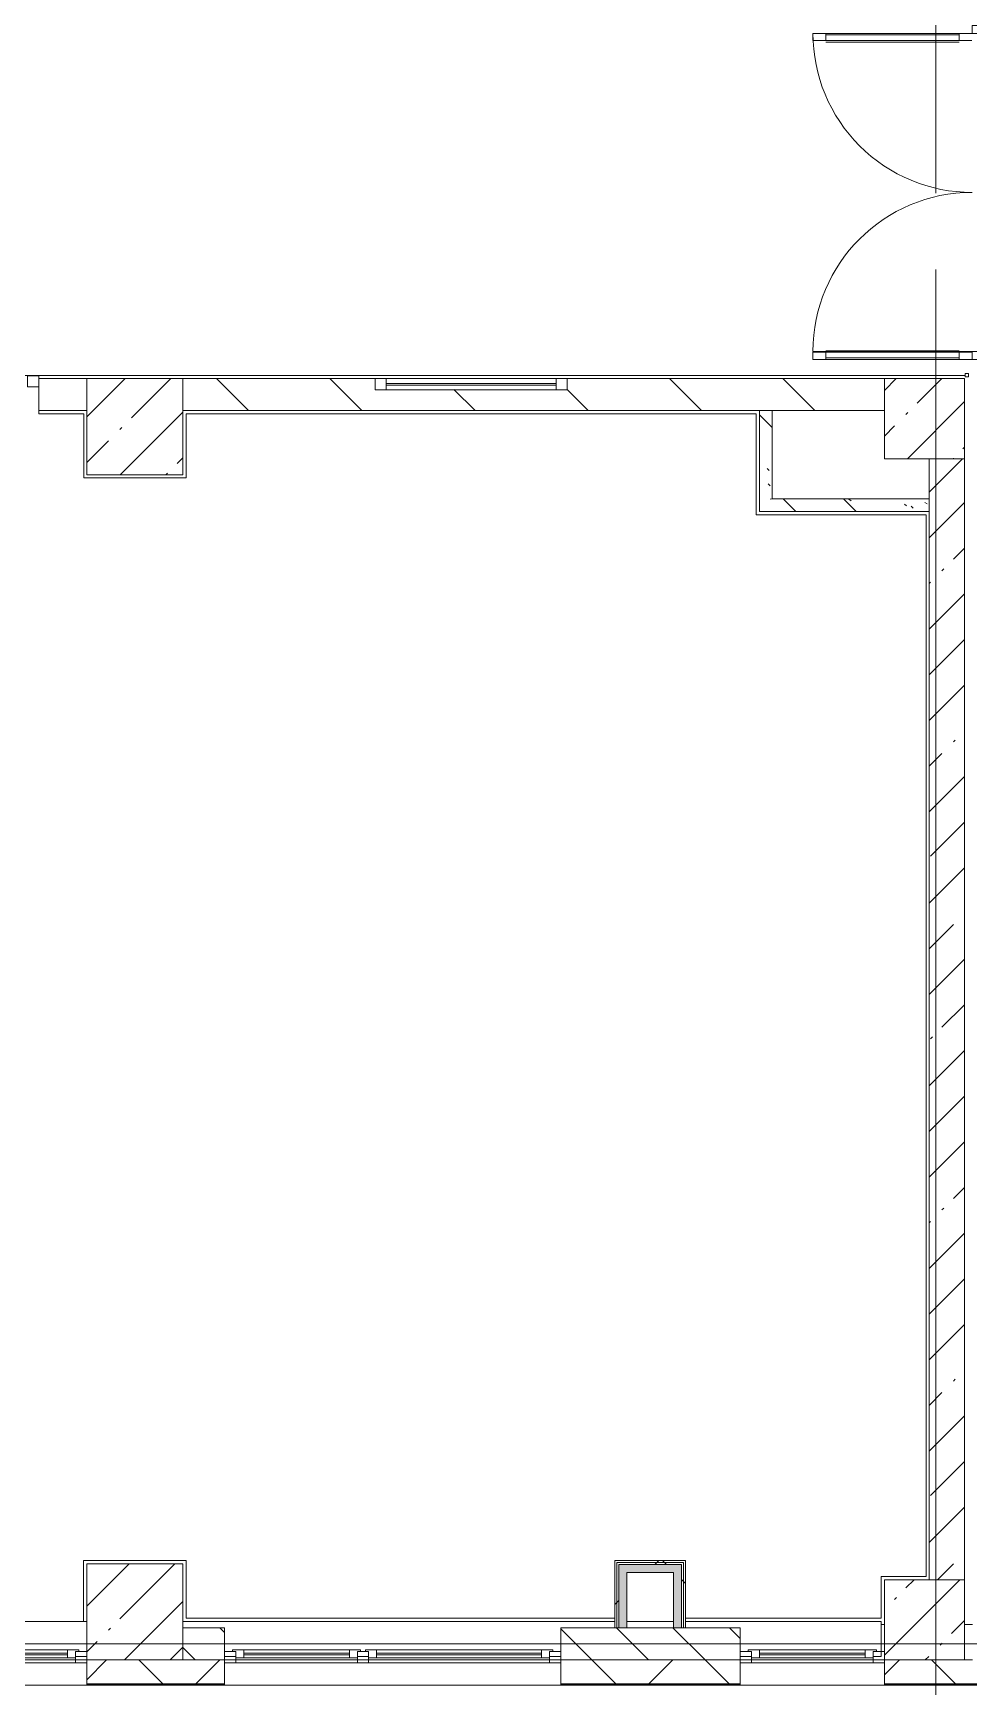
# Model space of a CAD drawing. Header units: millimetres. Extents: x 81711 to 274967, y -8553 to 29000.
# Drawn here: x 180632 to 186474, y -269 to 10057 of the extents above; entities that cross this region are included whole.
import ezdxf

# ---------------------------------------------------------------- set-up
doc = ezdxf.new("R2010")
doc.units = ezdxf.units.MM
doc.linetypes.add('Осевая', pattern=[3175, 635, -476.25, 1587.5, -476.25])
for name, color, linetype, lineweight, true_color in [('A-DETL-GENF-2', 7, 'Continuous', 5, 0xaaaaaa), ('A-DOOR-6', 7, 'Continuous', 5, 0xaaaaaa), ('A-FLOR-2', 7, 'Continuous', 5, 0xaaaaaa), ('I-WALL-25', 7, 'Continuous', 5, 0xe7e7e7), ('I-WALL-29', 7, 'Continuous', 5, 0x787878)]:
    doc.layers.add(name, color=color, linetype=linetype, lineweight=lineweight, true_color=true_color)
for name, color, linetype, lineweight in [('A-GLAZ-3', 7, 'Continuous', 5), ('A-GLAZ-CWMG-2', 7, 'Continuous', 5), ('A-WALL', 7, 'Continuous', 9), ('A-WALL-10', 7, 'Continuous', 5), ('I-WALL-27', 7, 'Continuous', 5), ('S-COLS-1', 7, 'Continuous', 5), ('Оси', 7, 'Continuous', 9), ('Оси-2', 7, 'Осевая', 9)]:
    doc.layers.add(name, color=color, linetype=linetype, lineweight=lineweight)
pattern_1 = [(135, (147956.67, 0), (-377.171, -377.171), [533.4, -88.9, 17.78, -88.9]), (135, (147956.67, 376.94), (-377.171, -377.171), []), (50, (147956.67, 0), (637.6445, -55.7866), [66.675, -733.425]), (355, (147956.7, 0), (-123.349, 668.699), [53.34, -586.74]), (100.451, (148009.8, -4.65), (514.299, 612.908), [56.665, -623.315]), (46.184, (147956.7, 177.8), (948.776, -147.15), [100.012, -1100.137]), (96.636, (148035.7, 165.5), (830.91, 865.997), [84.998, -934.973]), (351.184, (147956.7, 177.8), (830.918, 865.988), [80.01, -880.11]), (21, (148045.57, 133.35), (530.6506, -357.928), [66.675, -733.425]), (326, (148045.6, 133.35), (216.308, 644.658), [53.34, -586.74]), (71.451, (148089.8, 103.5), (746.96, 286.724), [56.665, -623.315]), (37.5, (147956.67, 0), (10.8105, 295.9426), [16.764, -562.864, 16.764, -578.866, -588.962]), (37.5, (147956.67, 0), (10.8105, 295.9426), [-1175.258, 16.764, -572.198]), (7.5, (147956.67, 0), (233.8692, 350.6318), [16.764, -322.834, 16.764, -549.529, -224.472]), (7.5, (147956.67, 0), (233.8692, 350.6318), [-905.891, 16.764, -207.708]), (327.5, (147758.43, 0), (474.5678, -20.0513), [16.764, -205.486, 16.764, -676.656, -920.115]), (327.5, (147758.43, 0), (474.5678, -20.0513), [-915.67, 16.764, -903.351]), (317.5, (147669.53, 0), (518.452, 88.9934), [16.764, -272.161, 16.764, -443.738, -653.415]), (317.5, (147669.53, 0), (518.452, 88.9934), [-749.427, 16.764, -636.651])]
pattern_2 = [(135, (147956.67, 0), (-353.5534, -353.5534), [])]
pattern_3 = [(45, (147956.7, 0), (-530.33, 530.33), []), (135, (147956.7, 0), (-530.33, -530.33), [])]

# ---------------------------------------------------------------- blocks, each defined once
blk = doc.blocks.new('BSC_Колонна _Прямоугольная - 600х600-V99-1_5_3_птичка')
at = {"layer": 'S-COLS-1'}
h = blk.add_hatch(dxfattribs=at)
h.set_pattern_fill('FP_116', color=256, style=0, pattern_type=2)
h.set_pattern_definition([(45, (-33310, -7600), (-285.123, 285.123), []), (45, (-33024.88, -7600), (-285.123, 285.123), [504.031, -100.806, 16.764, -84.042])])
h.paths.add_polyline_path([(300, -300), (300, 300), (-300, 300), (-300, -300)])
for p, q in [((300, 300), (-300, 300)), ((-300, 300), (-300, -300)), ((300, -300), (300, 300)), ((-300, -300), (300, -300))]:
    blk.add_line(p, q, dxfattribs=at)
blk = doc.blocks.new('BSC_Колонна _Прямоугольная - 600х600-V100-1_5_3_птичка')
at = {"layer": 'S-COLS-1'}
h = blk.add_hatch(dxfattribs=at)
h.set_pattern_fill('FP_117', color=256, style=0, pattern_type=2)
h.set_pattern_definition([(45, (-33310, -200), (-285.123, 285.123), []), (45, (-33024.88, -200), (-285.123, 285.123), [504.031, -100.806, 16.764, -84.042])])
h.paths.add_polyline_path([(300, -300), (300, 300), (-300, 300), (-300, -300)])
for p, q in [((300, 300), (-300, 300)), ((-300, 300), (-300, -300)), ((300, -300), (300, 300)), ((-300, -300), (300, -300))]:
    blk.add_line(p, q, dxfattribs=at)
blk = doc.blocks.new('120_Окно_СКБ_2Ст - 120_Окно_СКБ_2Ст 2100х2500 _мал створка справа_-22445857-1_5_3_птичка')
at = {"layer": 'A-GLAZ-3'}
for p, q in [((-1050, -127), (-1050, -57)), ((-1050, -57), (-980, -57)), ((1050, -57), (-1050, -57)), ((-980, -57), (-980, -127)), ((150, -87), (-980, -87)), ((-980, -87), (-980, -127)), ((-930, -137), (-930, -87)), ((100, -137), (100, -87)), ((150, -127), (150, -57)), ((150, -57), (220, -57)), ((150, -127), (150, -87)), ((220, -57), (220, -127)), ((980, -87), (220, -87)), ((220, -87), (220, -127)), ((270, -137), (270, -87)), ((930, -137), (930, -87)), ((980, -127), (980, -57)), ((980, -57), (1050, -57)), ((980, -127), (980, -87)), ((1050, -57), (1050, -127)), ((-980, -127), (-1050, -127)), ((-1050, -127), (-1000, -127)), ((-980, -127), (-1000, -127)), ((-1000, -127), (-1000, -137)), ((-1000, -137), (170, -137)), ((170, -137), (-1000, -137)), ((-930, -107), (100, -107)), ((100, -117), (-930, -117)), ((220, -127), (150, -127)), ((170, -127), (150, -127)), ((170, -127), (200, -127)), ((170, -137), (170, -127)), ((220, -127), (200, -127)), ((200, -127), (200, -137)), ((200, -137), (1000, -137)), ((1000, -137), (200, -137)), ((270, -107), (930, -107)), ((930, -117), (270, -117)), ((1050, -127), (980, -127)), ((1000, -127), (980, -127)), ((1000, -127), (1050, -127)), ((1000, -137), (1000, -127))]:
    blk.add_line(p, q, dxfattribs=at)
blk = doc.blocks.new('Дверь_Витражная_остекление_ - ДВН_ДАО_Главный вход_1800 в свету 5-32258809-1_5_3_птичка')
at = {"layer": 'A-DETL-GENF-2'}
for p, q in [((-993, -1013), (-993, -21)), ((-993, -21), (-993, -1013)), ((-993, -100), (-948, -100)), ((-983, -933), (-983, -100)), ((-948, -1013), (-948, -21)), ((-948, -1013), (-948, -21)), ((-939, -933), (-939, -100)), ((989, -933), (989, -100)), ((998, -1013), (998, -20)), ((998, -20), (998, -1013)), ((1043, -100), (998, -100)), ((1033, -933), (1033, -100)), ((1043, -1013), (1043, -20)), ((1043, -1013), (1043, -20)), ((-993, -933), (-948, -933)), ((-993, -1013), (-948, -1013)), ((-993, -1013), (-948, -1013)), ((1043, -933), (998, -933)), ((1043, -1013), (998, -1013)), ((998, -1013), (1043, -1013))]:
    blk.add_line(p, q, dxfattribs=at)
at = {"layer": 'A-DOOR-6'}
for p, q in [((-1043, 20), (-993, 20)), ((-1043, -20), (-1043, 20)), ((-993, 20), (-993, -20)), ((993, 20), (1043, 20)), ((993, -20), (993, 20)), ((1043, 20), (1043, -20)), ((-993, -20), (-1043, -20)), ((-993, -1013), (-993, -21)), ((1043, -20), (993, -20)), ((993, -1013), (993, -21))]:
    blk.add_line(p, q, dxfattribs=at)
for centre, start, end in [((-993, -20), 270, 0), ((993, -20), 180, 270)]:
    blk.add_arc(centre, 993, start, end, dxfattribs=at)
blk = doc.blocks.new('BSC_Колонна _Прямоугольная - 500х500-V150-1_5_3_птичка')
at = {"layer": 'S-COLS-1'}
h = blk.add_hatch(dxfattribs=at)
h.set_pattern_fill('FP_145', color=256, style=0, pattern_type=2)
h.set_pattern_definition([(45, (-38240, -150), (-285.123, 285.123), []), (45, (-37954.88, -150), (-285.123, 285.123), [504.031, -100.806, 16.764, -84.042])])
h.paths.add_polyline_path([(160, -250), (250, -250), (250, 250), (-250, 250), (-250, -250)])
for p, q in [((250, 250), (-250, 250)), ((-250, 250), (-250, -250)), ((250, -250), (250, 250)), ((-250, -250), (250, -250))]:
    blk.add_line(p, q, dxfattribs=at)
blk = doc.blocks.new('BSC_Колонна _Прямоугольная - 500х500-V151-1_5_3_птичка')
at = {"layer": 'S-COLS-1'}
h = blk.add_hatch(dxfattribs=at)
h.set_pattern_fill('FP_146', color=256, style=0, pattern_type=2)
h.set_pattern_definition([(45, (-38240, -7650), (-285.123, 285.123), []), (45, (-37954.88, -7650), (-285.123, 285.123), [504.031, -100.806, 16.764, -84.042])])
h.paths.add_polyline_path([(250, -250), (250, 250), (-250, 250), (-250, -250), (30, -250)])
for p, q in [((250, 250), (-250, 250)), ((-250, 250), (-250, -250)), ((250, -250), (250, 250)), ((-250, -250), (250, -250))]:
    blk.add_line(p, q, dxfattribs=at)
blk = doc.blocks.new('120_Окно_СКБ_2Ст - 120_Окно_СКБ_2Ст 2800х2500_створка_-22445922-1_5_3_птичка')
at = {"layer": 'A-GLAZ-3'}
for p, q in [((-1400, -127), (-1400, -57)), ((-1400, -57), (-1330, -57)), ((1400, -57), (-1400, -57)), ((-1330, -57), (-1330, -127)), ((500, -87), (-1330, -87)), ((-1330, -87), (-1330, -127)), ((-1280, -137), (-1280, -87)), ((450, -137), (450, -87)), ((500, -127), (500, -57)), ((500, -57), (570, -57)), ((500, -127), (500, -87)), ((570, -57), (570, -127)), ((1330, -87), (570, -87)), ((570, -87), (570, -127)), ((620, -137), (620, -87)), ((1280, -137), (1280, -87)), ((1330, -127), (1330, -57)), ((1330, -57), (1400, -57)), ((1330, -127), (1330, -87)), ((1400, -57), (1400, -127)), ((-1330, -127), (-1400, -127)), ((-1400, -127), (-1350, -127)), ((-1330, -127), (-1350, -127)), ((-1350, -127), (-1350, -137)), ((-1350, -137), (520, -137)), ((520, -137), (-1350, -137)), ((-1280, -107), (450, -107)), ((450, -117), (-1280, -117)), ((570, -127), (500, -127)), ((520, -127), (500, -127)), ((520, -127), (550, -127)), ((520, -137), (520, -127)), ((570, -127), (550, -127)), ((550, -127), (550, -137)), ((550, -137), (1350, -137)), ((1350, -137), (550, -137)), ((620, -107), (1280, -107)), ((1280, -117), (620, -117)), ((1400, -127), (1330, -127)), ((1350, -127), (1330, -127)), ((1350, -127), (1400, -127)), ((1350, -137), (1350, -127))]:
    blk.add_line(p, q, dxfattribs=at)
blk = doc.blocks.new('120_Окно_СКБ_1Ст - 120_Окно_СКБ_1Ст 900х2500_h_-V181-1_5_3_птичка')
at = {"layer": 'A-GLAZ-3'}
for p, q in [((-450, -127), (-450, -57)), ((-450, -57), (-380, -57)), ((450, -57), (-450, -57)), ((-380, -57), (-380, -127)), ((380, -87), (-380, -87)), ((-380, -87), (-380, -127)), ((-330, -137), (-330, -87)), ((330, -137), (330, -87)), ((380, -127), (380, -57)), ((380, -57), (450, -57)), ((380, -127), (380, -87)), ((450, -57), (450, -127)), ((-380, -127), (-450, -127)), ((-450, -127), (-405, -127)), ((-380, -127), (-400, -127)), ((-400, -127), (-400, -137)), ((-400, -137), (400, -137)), ((400, -137), (-400, -137)), ((-330, -107), (330, -107)), ((330, -117), (-330, -117)), ((450, -127), (380, -127)), ((400, -127), (380, -127)), ((400, -127), (450, -127)), ((400, -137), (400, -127))]:
    blk.add_line(p, q, dxfattribs=at)
blk = doc.blocks.new('Прямоугольный импост - 50 x 70 мм-31700031-1_5_3_птичка')
at = {"layer": 'A-GLAZ-CWMG-2'}
for p, q in [((-70, 35), (0, 35)), ((-70, -35), (-70, 35)), ((0, 35), (0, -35)), ((0, -35), (-70, -35))]:
    blk.add_line(p, q, dxfattribs=at)
blk = doc.blocks.new('120_Окно_СКБ_1Ст - 120_Окно_СКБ_1Ст 400х1200 EI30-24228909-1_5_3_птичка')
at = {"layer": 'A-GLAZ-3'}
for p, q in [((-600, 30), (-600, 100)), ((-600, 100), (-530, 100)), ((600, 100), (-600, 100)), ((-530, 30), (-600, 30)), ((-600, 30), (600, 30)), ((-530, 100), (-530, 30)), ((530, 70), (-530, 70)), ((530, 60), (-530, 60)), ((530, 30), (530, 100)), ((530, 100), (600, 100)), ((600, 30), (530, 30)), ((600, 100), (600, 30))]:
    blk.add_line(p, q, dxfattribs=at)

msp = doc.modelspace()

# ---------------------------------------------------------------- hatches: boundary and pattern name
at = {"layer": 'A-WALL-10'}
h = msp.add_hatch(dxfattribs=at)
h.set_pattern_fill('FP_105', color=256, style=0, pattern_type=2)
h.set_pattern_definition([(135, (147956.67, 0), (-176.7767, -176.7767), [])])
h.paths.add_polyline_path([(181566.7, -100), (181826.7, -100), (181826.7, 100), (181566.7, 100), (181566.7, -99.8)])
h.paths.add_polyline_path([(184972.2, -100), (185046.7, -100), (185046.7, 100), (183926.7, 100), (183926.7, -100), (184042.5, -100)])
h = msp.add_hatch(dxfattribs=at)
h.set_pattern_fill('FP_94', color=256, style=0, pattern_type=2)
h.set_pattern_definition([(45, (147956.67, 0), (-353.5534, 353.5534), []), (135, (147956.67, 0), (-353.5534, -353.5534), [])])
h.paths.add_polyline_path([(223650.5, -250), (223656.7, -250), (223656.7, -100), (221936.7, -100), (221936.7, -250), (223648.7, -250)])
h.paths.add_polyline_path([(215652.4, -250), (218616.7, -250), (218616.7, -100), (215016.7, -100), (215016.7, -250)])
h.paths.add_polyline_path([(220192.7, -250), (220236.7, -250), (220236.7, -100), (219516.7, -101.8), (219516.7, -250), (220036.7, -250)])
h.paths.add_polyline_path([(213793, -250), (214116.7, -250), (214116.7, -100), (213116.7, -100), (213116.7, -250)])
h.paths.add_polyline_path([(208866.7, -250), (209566.7, -250), (209566.7, -100), (208866.7, -100), (208866.7, -128.3)])
h.paths.add_polyline_path([(207966.7, -250), (207966.7, -100), (207216.7, -100), (207216.7, -250)])
h.paths.add_polyline_path([(211666.7, -250), (212216.7, -250), (212216.7, -100), (211666.7, -100), (211666.7, -121.3)])
h.paths.add_polyline_path([(204495.9, -250), (205116.7, -250), (205116.7, -100), (204366.7, -100), (204366.7, -250)])
h.paths.add_polyline_path([(190694.2, -250), (192266.7, -250), (192266.7, -100), (190694.2, -100), (190694.2, -173.5)])
h.paths.add_polyline_path([(195366.7, -250), (196116.7, -250), (196116.7, -100), (195366.7, -100), (195366.7, -161.8)])
h.paths.add_polyline_path([(197016.7, -250), (197728.2, -250), (197728.2, -100), (197016.7, -100), (197016.7, -157.7)])
h.paths.add_polyline_path([(201266.7, -250), (201266.7, -100), (199828.2, -100), (199828.2, -250), (200777.1, -250)])
h.paths.add_polyline_path([(185046.7, -250), (185046.7, -100), (183926.7, -100), (183926.7, -250), (184972.2, -250)])
h.paths.add_polyline_path([(186996.7, -250), (186996.7, -100), (185946.7, -100), (185946.7, -250), (186831.6, -250)])
h.paths.add_polyline_path([(187896.7, -250), (188594.2, -250), (188594.2, -100), (187896.7, -100), (187896.7, -180.4)])
h.paths.add_polyline_path([(181826.7, -250), (181826.7, -100), (180966.7, -100), (180966.7, -250)])
h.paths.add_polyline_path([(178166.7, -250), (178166.7, -100), (177166.4, -100), (177166.4, -250), (177534.6, -250)])
h.paths.add_polyline_path([(175266.7, -250), (176266.4, -250), (176266.4, -100), (175266.7, -100), (175266.7, -211.8)])
h.paths.add_polyline_path([(174366.7, -250), (174366.7, -100), (173391.7, -100), (173391.7, -250), (173815.7, -250)])
h.paths.add_polyline_path([(163566.7, -250), (163566.7, -100), (162816.7, -100), (162816.7, -250)])
h.paths.add_polyline_path([(164466.7, -250), (165216.7, -250), (165216.7, -100), (164466.7, -100), (164466.7, -238.7)])
h.paths.add_polyline_path([(167316.7, -250), (168666.7, -250), (168666.7, -100), (167316.7, -100), (167316.7, -231.6)])
h.paths.add_polyline_path([(170096.9, -250), (170591.7, -250), (170591.7, -100), (169566.7, -100), (169566.7, -250)])
h.paths.add_polyline_path([(157866.7, -250), (157866.7, -100), (157116.4, -100), (157116.4, -250)])
h.paths.add_polyline_path([(156216.4, -250), (156216.4, -100), (154786.7, -100), (154786.7, -250), (156151.4, -250)])
h.paths.add_polyline_path([(147696.7, -250), (151686.7, -250), (151686.7, -100), (147696.7, -100), (147696.7, -210)])
h.paths.add_polyline_path([(160716.7, -250), (160716.7, -100), (159966.7, -100), (159966.7, -250)])
at = {"layer": 'I-WALL-25'}
for points in [[(184339.3, 100), (184339.3, 495), (184289.3, 495), (184289.3, 100)], [(184339.3, 445), (184679.3, 445), (184679.3, 495), (184339.3, 495)], [(184679.3, 100), (184679.3, 445), (184629.3, 445), (184629.3, 100)]]:
    msp.add_hatch(color=256, dxfattribs=at).paths.add_polyline_path(points)
at = {"layer": 'I-WALL-27'}
h = msp.add_hatch(dxfattribs=at)
h.set_pattern_fill('FP_104', color=256, style=0, pattern_type=2)
h.set_pattern_definition(pattern_2)
h.paths.add_polyline_path([(177766.4, 7700), (178166.7, 7700), (178166.7, 7900), (177766.4, 7900), (177766.4, 7754.5)])
h.paths.add_polyline_path([(180948.1, 7700), (180966.7, 7700), (180966.7, 7900), (180666.7, 7900), (180666.7, 7700), (180948, 7700)])
h = msp.add_hatch(dxfattribs=at)
h.set_pattern_fill('FP_104', color=256, style=0, pattern_type=2)
h.set_pattern_definition(pattern_2)
h.paths.add_polyline_path([(181566.7, 7700), (185946.7, 7700), (185946.7, 7900), (183966.7, 7900), (183966.7, 7830), (182766.7, 7833.3), (182766.7, 7900), (181566.7, 7900)])
h = msp.add_hatch(dxfattribs=at)
h.set_pattern_fill('FP_74', color=256, style=0, pattern_type=2)
h.set_pattern_definition([(45, (147956.67, 0), (-285.123, 285.123), []), (45, (148241.8, 0), (-285.123, 285.123), [504.031, -100.806, 16.764, -84.042])])
h.paths.add_polyline_path([(186226.7, 400), (186446.7, 400), (186446.7, 7400), (186226.7, 7400), (186226.7, 413.8)])
h = msp.add_hatch(dxfattribs=at)
h.set_pattern_fill('FP_192', color=256, style=0, pattern_type=2)
h.set_pattern_definition(pattern_3)
h.paths.add_polyline_path([(184264.3, 100), (184276.8, 100), (184276.8, 520), (184264.3, 519.9), (184264.3, 120)])
h = msp.add_hatch(dxfattribs=at)
h.set_pattern_fill('FP_192', color=256, style=0, pattern_type=2)
h.set_pattern_definition(pattern_3)
h.paths.add_polyline_path([(184629.3, 507.5), (184704.3, 507.5), (184704.3, 520), (184276.8, 520), (184276.8, 507.5), (184339.3, 507.5)])
h = msp.add_hatch(dxfattribs=at)
h.set_pattern_fill('FP_192', color=256, style=0, pattern_type=2)
h.set_pattern_definition(pattern_3)
h.paths.add_polyline_path([(184289.3, 100), (184289.3, 507.5), (184276.8, 507.5), (184276.8, 100)])
h = msp.add_hatch(dxfattribs=at)
h.set_pattern_fill('FP_192', color=256, style=0, pattern_type=2)
h.set_pattern_definition(pattern_3)
h.paths.add_polyline_path([(184691.8, 495), (184691.8, 507.5), (184289.3, 507.5), (184289.3, 495), (184679.3, 495)])
h = msp.add_hatch(dxfattribs=at)
h.set_pattern_fill('FP_192', color=256, style=0, pattern_type=2)
h.set_pattern_definition(pattern_3)
h.paths.add_polyline_path([(184691.8, 100), (184691.8, 495), (184679.3, 495), (184679.3, 100)])
h = msp.add_hatch(dxfattribs=at)
h.set_pattern_fill('FP_192', color=256, style=0, pattern_type=2)
h.set_pattern_definition(pattern_3)
h.paths.add_polyline_path([(184704.3, 100), (184704.3, 507.5), (184691.8, 507.5), (184691.8, 100)])
at = {"layer": 'I-WALL-29'}
h = msp.add_hatch(dxfattribs=at)
h.set_pattern_fill('FP_103', color=256, style=0, pattern_type=2)
h.set_pattern_definition(pattern_1)
h.paths.add_polyline_path([(185246.7, 7070), (185246.7, 7700), (185166.7, 7700), (185166.7, 7070)])
h = msp.add_hatch(dxfattribs=at)
h.set_pattern_fill('FP_103', color=256, style=0, pattern_type=2)
h.set_pattern_definition(pattern_1)
h.paths.add_polyline_path([(185946.7, 7070), (186226.7, 7070), (186226.7, 7150), (185246.7, 7150), (185246.7, 7070), (185926.7, 7070)])

# ---------------------------------------------------------------- linework, layer by layer
at = {"layer": 'A-FLOR-2'}
for p, q in [((179561.7, 7920), (186451.7, 7920)), ((180666.7, 7680), (180666.7, 7700)), ((180948, 7680), (180666.7, 7680)), ((180948, 7280), (180948, 7680)), ((185146.7, 7680), (181586.7, 7680)), ((181586.7, 7680), (181586.7, 7280)), ((185146.7, 7050), (185146.7, 7680)), ((181586.7, 7280), (180948, 7280)), ((186206.7, 7050), (185146.7, 7050)), ((186206.7, 420), (186206.7, 7050)), ((180946.7, 140), (180946.7, 520)), ((180946.7, 520), (181586.7, 520)), ((181586.7, 520), (181586.7, 160)), ((184705.3, 520), (184705.3, 160)), ((185926.7, 160), (185926.7, 420)), ((185926.7, 420), (186206.7, 420)), ((181586.7, 160), (184264.3, 160)), ((184705.3, 160), (185926.7, 160)), ((185926.7, 120), (185946.7, 120)), ((186446.7, 120), (186496.7, 120))]:
    msp.add_line(p, q, dxfattribs=at)
at = {"layer": 'A-WALL'}
for p, q in [((185246.7, 7700), (185166.7, 7700)), ((186226.7, 7070), (186226.7, 7150)), ((184276.8, 507.5), (184276.8, 100)), ((184691.8, 507.5), (184276.8, 507.5)), ((184289.3, 495), (184289.3, 100)), ((184679.3, 495), (184289.3, 495)), ((184679.3, 100), (184679.3, 495)), ((184691.8, 100), (184691.8, 507.5)), ((181826.7, -100), (181566.7, -100)), ((185046.7, -100), (183926.7, -100)), ((180966.7, -250), (181826.7, -250)), ((180966.7, -253), (181826.7, -253)), ((183926.7, -250), (185046.7, -250)), ((183926.7, -253), (185046.7, -253)), ((185946.7, -250), (186996.7, -250)), ((185946.7, -253), (186996.7, -253))]:
    msp.add_line(p, q, dxfattribs=at)
at = {"layer": 'A-WALL-10'}
for p, q in [((186471.7, 7931), (186451.7, 7931)), ((186451.7, 7931), (186451.7, 7911)), ((186451.7, 7911), (186471.7, 7911)), ((186471.7, 7911), (186471.7, 7931)), ((181826.7, 100), (181566.7, 100)), ((181826.7, -258), (181826.7, 100)), ((185046.7, 100), (183926.7, 100)), ((183926.7, 100), (183926.7, -258)), ((185046.7, -258), (185046.7, 100)), ((178166.7, -100), (180966.7, -100)), ((180966.7, -100), (180966.7, -258)), ((181826.7, -100), (183926.7, -100)), ((185046.7, -100), (185946.7, -100)), ((185946.7, -100), (185946.7, -258)), ((186496.7, -100), (186446.7, -100)), ((174366.7, -258), (197728.2, -258))]:
    msp.add_line(p, q, dxfattribs=at)
at = {"layer": 'I-WALL-27'}
for p, q in [((180966.7, 7900), (180666.7, 7900)), ((180666.7, 7900), (180666.7, 7700)), ((182766.7, 7900), (181566.7, 7900)), ((185946.7, 7900), (183966.7, 7900)), ((180666.7, 7700), (180966.7, 7700)), ((181566.7, 7700), (185166.7, 7700)), ((185166.7, 7700), (185166.7, 7070)), ((185246.7, 7150), (185246.7, 7700)), ((185246.7, 7700), (185946.7, 7700)), ((186226.7, 7400), (186226.7, 7150)), ((186446.7, 400), (186446.7, 7400)), ((186226.7, 7150), (185246.7, 7150)), ((185166.7, 7070), (186226.7, 7070)), ((186226.7, 7070), (186226.7, 400)), ((184264.3, 520), (184264.3, 100)), ((184704.3, 520), (184264.3, 520)), ((184704.3, 100), (184704.3, 520)), ((184339.3, 100), (184339.3, 445)), ((184339.3, 445), (184629.3, 445)), ((184629.3, 445), (184629.3, 100)), ((178165.7, 140), (180966.7, 140)), ((181566.7, 140), (184264.3, 140)), ((184339.3, 140), (184629.3, 140)), ((184704.3, 140), (185926.7, 140)), ((185926.7, -80), (185926.7, 140)), ((180966.7, -80), (180896.7, -80)), ((181896.7, -80), (181826.7, -80)), ((182726.7, -80), (182656.7, -80)), ((183926.7, -80), (183856.7, -80)), ((185116.7, -80), (185046.7, -80)), ((185926.7, -80), (185876.7, -80))]:
    msp.add_line(p, q, dxfattribs=at)
at = {"layer": 'Оси'}
for p, q in [((186266.7, -4552.8), (186266.7, 7947.2)), ((174216.7, 0), (186716.7, 0))]:
    msp.add_line(p, q, dxfattribs=at)
at = {"layer": 'Оси-2'}
msp.add_line((186266.7, 7947.2), (186266.7, 11299.7), dxfattribs=at)

# ---------------------------------------------------------------- block references
at = {"layer": 'A-DOOR-6', "rotation": 269.9999999999999}
msp.add_blockref('Дверь_Витражная_остекление_ - ДВН_ДАО_Главный вход_1800 в свету 5-32258809-1_5_3_птичка', (186513.7, 9062.5), dxfattribs=at)
at = {"layer": 'A-GLAZ-3'}
msp.add_blockref('120_Окно_СКБ_1Ст - 120_Окно_СКБ_1Ст 400х1200 EI30-24228909-1_5_3_птичка', (183366.7, 7800), dxfattribs=at)
at = {"layer": 'A-GLAZ-3', "rotation": 180}
for name, p in [('120_Окно_СКБ_2Ст - 120_Окно_СКБ_2Ст 2800х2500_створка_-22445922-1_5_3_птичка', (179566.7, -175)), ('120_Окно_СКБ_2Ст - 120_Окно_СКБ_2Ст 2100х2500 _мал створка справа_-22445857-1_5_3_птичка', (182876.7, -175)), ('120_Окно_СКБ_1Ст - 120_Окно_СКБ_1Ст 900х2500_h_-V181-1_5_3_птичка', (185496.7, -175))]:
    msp.add_blockref(name, p, dxfattribs=at)
at = {"layer": 'A-GLAZ-CWMG-2', "extrusion": (0, 0, -1), "rotation": 180}
msp.add_blockref('Прямоугольный импост - 50 x 70 мм-31700031-1_5_3_птичка', (-180666.7, 7883), dxfattribs=at)
at = {"layer": 'S-COLS-1'}
for name, p in [('BSC_Колонна _Прямоугольная - 600х600-V99-1_5_3_птичка', (181266.7, 7600)), ('BSC_Колонна _Прямоугольная - 500х500-V151-1_5_3_птичка', (186196.7, 7650)), ('BSC_Колонна _Прямоугольная - 600х600-V100-1_5_3_птичка', (181266.7, 200)), ('BSC_Колонна _Прямоугольная - 500х500-V150-1_5_3_птичка', (186196.7, 150))]:
    msp.add_blockref(name, p, dxfattribs=at)

doc.saveas('drawing.dxf')
